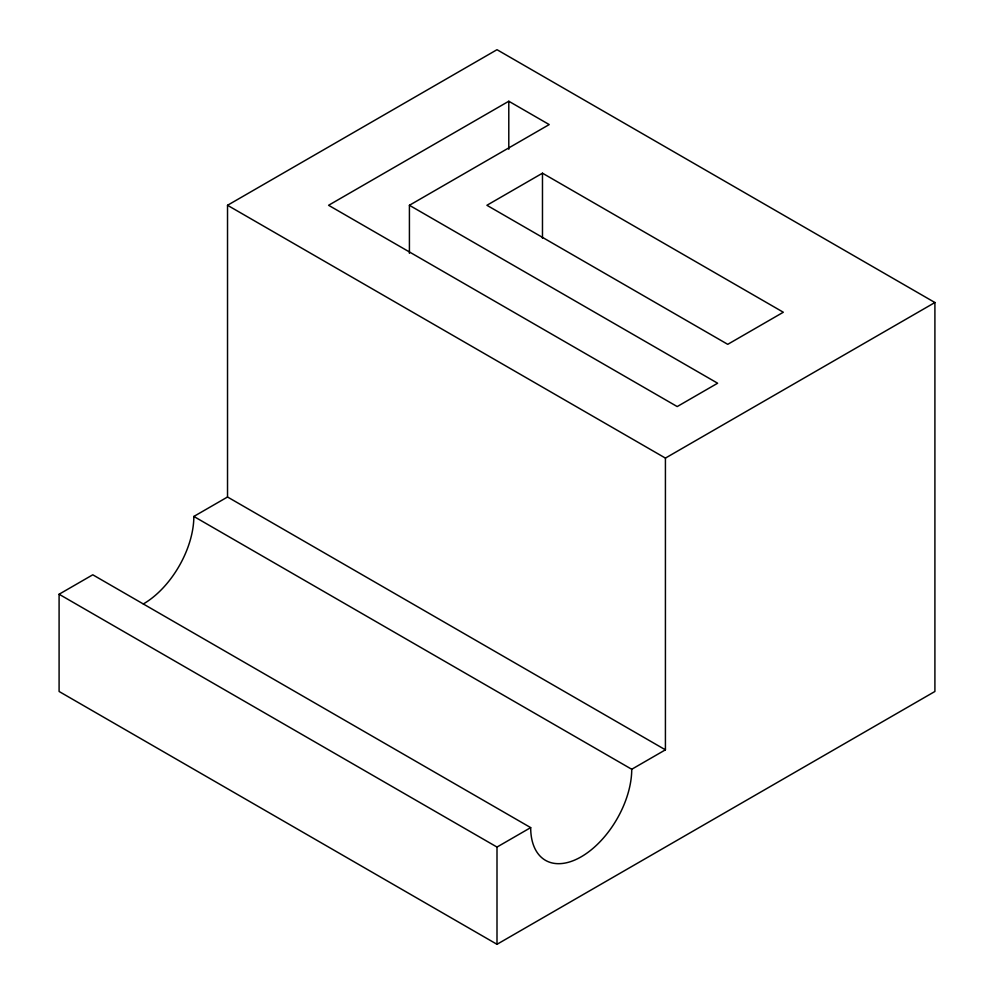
<?xml version="1.0" encoding="UTF-8"?>
<svg xmlns="http://www.w3.org/2000/svg" width="994" height="994" viewBox="0 0 994 994"><rect width="100%" height="100%" fill="white"/><g stroke="black" fill="none" stroke-linecap="round" stroke-linejoin="round"><path stroke-width="1.49" d="M227.527 205.286L497 49.7L934.907 302.524L934.907 691.476L497 944.3L59.093 691.476L59.093 594.238L92.777 574.793L530.684 827.617A71.456 41.251 -60 0 0 581.217 856.791A71.456 41.251 -60 0 0 631.737 769.269L665.421 749.824L665.421 458.097L227.527 205.286L227.527 497L665.421 749.824M409.416 205.286L549.21 124.573L508.791 101.239L328.579 205.286L677.212 406.571L717.631 383.224L409.416 205.286L409.416 253.321M542.476 173.192L486.898 205.286L727.745 344.334L783.322 312.24L542.476 173.192L542.476 238.274M143.31 603.967A71.456 41.251 -60 0 0 193.842 516.445L227.527 497M665.421 458.097L934.907 302.524M59.093 594.238L497 847.062L530.684 827.617M193.842 516.445L631.737 769.269M508.791 101.239L508.791 149.274M497 847.062L497 944.3"/></g></svg>
